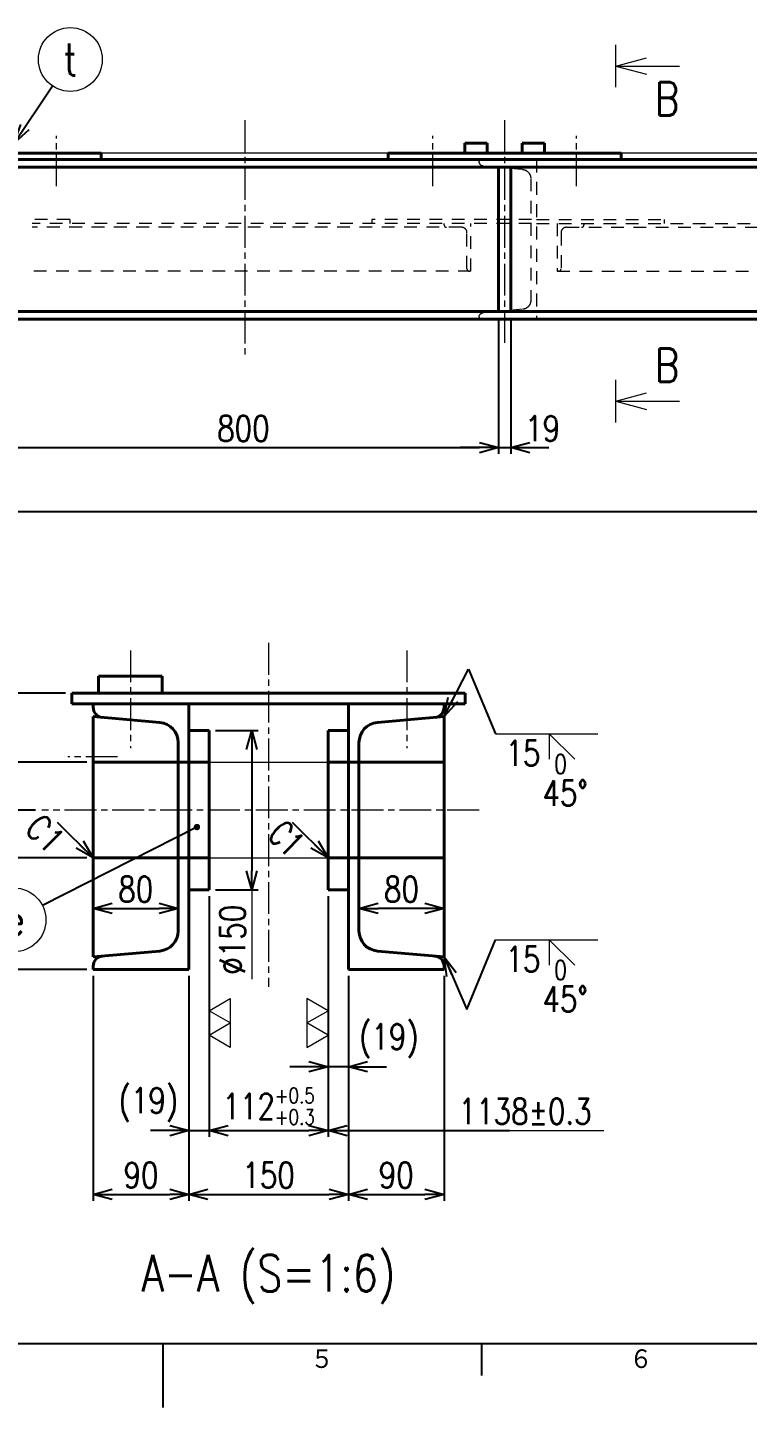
# Model space of a CAD drawing. Header units: millimetres. Extents: x 0 to 8410, y 0 to 5940.
# Drawn here: x 1888 to 3016, y 50 to 2213 of the extents above; entities that cross this region are included whole.
import ezdxf
from ezdxf.enums import TextEntityAlignment as Align

# ---------------------------------------------------------------- set-up
doc = ezdxf.new("R2010")
doc.units = ezdxf.units.MM
doc.header["$LTSCALE"] = 10
doc.linetypes.add('GEN7A', pattern=[7.5, 5, -0.75, 1, -0.75])
doc.linetypes.add('HIDDEN2', pattern=[3.5, 2, -1.5])
doc.layers.get('0').update_dxf_attribs({"lineweight": 20})
doc.layers.get('DEFPOINTS').update_dxf_attribs({"color": 253})
for name, color, linetype, lineweight in [('2', 5, 'Continuous', 40), ('3A', 6, 'HIDDEN2', 20), ('4', 3, 'Continuous', 13), ('5', 3, 'Continuous', 13), ('6', 7, 'Continuous', 50), ('7A', 4, 'GEN7A', 13), ('8', 1, 'Continuous', 13)]:
    doc.layers.add(name, color=color, linetype=linetype, lineweight=lineweight)
doc.layers.add('RAHM2', color=1, linetype='Continuous')
doc.styles.add('DIMENSION', font='romans.shx', dxfattribs={"width": 0.8, "bigfont": 'extfont2.shx'})
doc.styles.get("Standard").update_dxf_attribs({"font": 'romans.shx', "width": 0.8, "bigfont": 'extfont2.shx'})
doc.dimstyles.new('GEN-ISO$0', dxfattribs={"dimscale": 10, "dimtxt": 4, "dimasz": 3, "dimexe": 1, "dimexo": 1, "dimgap": 1, "dimtad": 3, "dimrnd": 0.01, "dimdsep": 46, "dimtxsty": 'Standard', "dimblk": 'OPEN30', "dimcen": 0, "dimclrt": 7, "dimazin": 2, "dimtp": 0.1, "dimtm": 0.1, "dimtfac": 0.6, "dimtmove": 2, "dimatfit": 3, "dimldrblk": 'OPEN30', "dimfxl": 1, "dimarcsym": 0})
doc.dimstyles.new('GEN-ISO$7', dxfattribs={"dimscale": 10, "dimtxt": 4, "dimasz": 3, "dimexe": 1, "dimexo": 1, "dimgap": 1, "dimtad": 3, "dimrnd": 0.01, "dimdsep": 46, "dimtxsty": 'Standard', "dimblk": 'OPEN30', "dimcen": 0, "dimclrt": 7, "dimazin": 2, "dimtp": 0.1, "dimtm": 0.1, "dimtfac": 0.6, "dimtmove": 2, "dimatfit": 3, "dimldrblk": 'OPEN30', "dimfxl": 1, "dimarcsym": 0})

# ---------------------------------------------------------------- blocks, each defined once
blk = doc.blocks.new('1A1ブヒン')
at = {"layer": 'RAHM2', "color": 5, "linetype": 'Continuous'}
for p, q in [((25, 15), (826, 15)), ((210, 5), (210, 15)), ((260, 10), (260, 15))]:
    blk.add_line(p, q, dxfattribs=at)
for s, p in [('５', (233.1, 10.87)), ('６', (283.1, 10.87))]:
    blk.add_text(s, height=3.31, dxfattribs=at).set_placement(p)
at = {"layer": 'RAHM2', "color": 5, "linetype": 'Continuous', "width": 0.7}
for tag, p in [('HEADER3', (35, 566.01)), ('HEADER4', (54.75, 566)), ('HEADER15', (74.49, 566)), ('HEADER16', (94.43, 566))]:
    blk.add_attdef(tag, text='', height=6, dxfattribs=at).set_placement(p, align=Align.MIDDLE)
at = {"layer": 'RAHM2', "color": 7, "linetype": 'Continuous'}
blk.add_attdef('HEADER5', text='', height=2.5, dxfattribs=at).set_placement((63.69, 559.1), align=Align.BOTTOM_RIGHT)
for tag, height, width, p in [('HEADER25', 3.2, 0.63, (772.91, 86.65)), ('HEADER23', 3.33, 0.8, (797.4, 86.46)), ('HEADER24', 3.5, 0.8, (818.57, 86.49)), ('HEADER22', 3.2, 0.63, (772.91, 79.65)), ('HEADER20', 3.33, 0.8, (797.4, 79.46)), ('HEADER21', 3.5, 0.8, (818.57, 79.49)), ('HEADER19', 3.2, 0.63, (772.91, 72.65)), ('HEADER17', 3.33, 0.8, (797.4, 72.46)), ('HEADER18', 3.5, 0.8, (818.57, 72.49)), ('HEADER11', 3.2, 0.63, (772.91, 65.65)), ('HEADER9', 3.33, 0.8, (797.4, 65.46)), ('HEADER10', 3.5, 0.8, (818.57, 65.49)), ('HEADER7', 3.31, 0.8, (590.63, 48.21)), ('HEADER1', 5, 0.9, (775.12, 45.15)), ('GEN-TITLE-SCA', 4, 0.85, (677.79, 40.85)), ('HEADER2', 6, 0.9, (774.89, 36.68)), ('HEADER14', 3.31, 0.8, (590.63, 36.29))]:
    blk.add_attdef(tag, text='', height=height, dxfattribs=dict(at, width=width)).set_placement(p, align=Align.MIDDLE)
for tag, p in [('HEADER27', (648.45, 41.09)), ('HEADER26', (663.07, 41.09))]:
    blk.add_attdef(tag, text='', height=4, dxfattribs=at).set_placement(p, align=Align.MIDDLE)
at = {"layer": 'RAHM2', "color": 7, "linetype": 'Continuous', "width": 0.7}
blk.add_attdef('GEN-TITLE-DAT', text='', height=3.5, dxfattribs=at).set_placement((700.02, 39.1), align=Align.CENTER)
at = {"layer": 'RAHM2', "color": 5, "linetype": 'Continuous'}
blk.add_attdef('HEADER6', text='', height=5.8, dxfattribs=at).set_placement((623.09, 17.9), align=Align.BOTTOM_RIGHT)
at = {"layer": 'RAHM2', "color": 5, "linetype": 'Continuous', "style": 'DIMENSION', "width": 1.2}
for tag, p in [('HEADER13', (629.56, 16.75)), ('HEADER12', (663.26, 16.72)), ('GEN-TITLE-DWG', (732.79, 16.74))]:
    blk.add_attdef(tag, text='', height=7.02, dxfattribs=at).set_placement(p, align=Align.BOTTOM_LEFT)
at = {"layer": 'RAHM2', "color": 5, "linetype": 'Continuous', "style": 'DIMENSION'}
blk.add_attdef('HEADER8', text='', height=7.02, dxfattribs=at).set_placement((824.55, 16.71), align=Align.BOTTOM_RIGHT)
blk = doc.blocks.new('_Open30')
at = {"color": 0, "linetype": 'ByBlock', "lineweight": -2}
for p, q in [((-1, 0.268), (0, 0)), ((0, 0), (-1, -0.268)), ((0, 0), (-1, 0))]:
    blk.add_line(p, q, dxfattribs=at)
blk = doc.blocks.new('_DotBlank')
at = {"color": 0, "linetype": 'ByBlock', "lineweight": -2}
blk.add_line((-0.5, 0), (-1, 0), dxfattribs=at)
blk.add_circle((0, 0), 0.5, dxfattribs=at)
blk = doc.blocks.new('*D179')
at = {"layer": '5', "color": 0, "lineweight": -2, "transparency": 16777216}
for p, q in [((1413, 1686.9), (1413, 1444.6)), ((5488, 1686.9), (5488, 1444.6)), ((1443, 1454.6), (5458, 1454.6))]:
    blk.add_line(p, q, dxfattribs=at)
at = {"layer": 'DEFPOINTS', "color": 0, "transparency": 16777216}
for p in [(1413, 1696.9), (5488, 1696.9), (5488, 1454.6)]:
    blk.add_point(p, dxfattribs=at)
at = {"layer": '5', "color": 0, "lineweight": -2, "transparency": 16777216, "xscale": 30, "yscale": 30, "zscale": 30, "rotation": 180}
blk.add_blockref('_Open30', (1413, 1454.6), dxfattribs=at)
at = {"layer": '5', "color": 0, "lineweight": -2, "transparency": 16777216, "xscale": 30, "yscale": 30, "zscale": 30}
blk.add_blockref('_DotBlank', (5488, 1454.6), dxfattribs=at)
blk = doc.blocks.new('*D182')
at = {"layer": '5', "color": 0, "lineweight": -2, "transparency": 16777216}
for p, q in [((1826, 1758), (1826, 1544.6)), ((2626, 1758), (2626, 1544.6)), ((1856, 1554.6), (2596, 1554.6))]:
    blk.add_line(p, q, dxfattribs=at)
at = {"layer": 'DEFPOINTS', "color": 0, "transparency": 16777216}
for p in [(1826, 1768), (2626, 1768), (2626, 1554.6)]:
    blk.add_point(p, dxfattribs=at)
at = {"layer": '5', "color": 0, "lineweight": -2, "transparency": 16777216, "xscale": 30, "yscale": 30, "zscale": 30, "rotation": 180}
blk.add_blockref('_Open30', (1826, 1554.6), dxfattribs=at)
at = {"layer": '5', "color": 0, "lineweight": -2, "transparency": 16777216, "xscale": 30, "yscale": 30, "zscale": 30}
blk.add_blockref('_Open30', (2626, 1554.6), dxfattribs=at)
at = {"layer": '5', "color": 7, "transparency": 16777216, "insert": (2226, 1584.6), "char_height": 40, "attachment_point": 5}
blk.add_mtext('800', dxfattribs=at)
blk = doc.blocks.new('*D184')
at = {"layer": '5', "color": 0, "lineweight": -2, "transparency": 16777216}
for p, q in [((2626, 1758), (2626, 1544.6)), ((2645, 1758), (2645, 1544.6)), ((2596, 1554.6), (2566, 1554.6)), ((2626, 1554.6), (2645, 1554.6)), ((2675, 1554.6), (2705, 1554.6))]:
    blk.add_line(p, q, dxfattribs=at)
at = {"layer": 'DEFPOINTS', "color": 0, "transparency": 16777216}
for p in [(2626, 1768), (2645, 1768), (2645, 1554.6)]:
    blk.add_point(p, dxfattribs=at)
at = {"layer": '5', "color": 0, "lineweight": -2, "transparency": 16777216, "xscale": 30, "yscale": 30, "zscale": 30}
blk.add_blockref('_Open30', (2626, 1554.6), dxfattribs=at)
at = {"layer": '5', "color": 0, "lineweight": -2, "transparency": 16777216, "xscale": 30, "yscale": 30, "zscale": 30, "rotation": 180}
blk.add_blockref('_Open30', (2645, 1554.6), dxfattribs=at)
at = {"layer": '5', "color": 7, "transparency": 16777216, "insert": (2695, 1584.6), "char_height": 40, "attachment_point": 5}
blk.add_mtext('19', dxfattribs=at)
blk = doc.blocks.new('SEC')
at = {"layer": '8'}
for p, q in [((0, 0), (0, 10)), ((0, 0), (-1.29, 4.83)), ((0, 0), (1.29, 4.83)), ((-3.33, 0), (3.33, 0))]:
    blk.add_line(p, q, dxfattribs=at)
blk = doc.blocks.new('GENBALLOON1')
blk.add_circle((0, 0), 5)
at = {"flags": 1}
blk.add_attdef('GEN_PARENT', text='', height=2.5, dxfattribs=at).set_placement((0, 0), align=Align.MIDDLE)
blk.add_attdef('REF_NO', text='', height=3.5).set_placement((0, 0), align=Align.MIDDLE)
at = {"color": 7, "flags": 1}
for tag, p in [('5GENINF', (6.43, 0.96)), ('6GENINF', (6.43, 0.63)), ('7GENINF', (6.43, 0.3)), ('8GENINF', (6.43, -0.04)), ('9GENINF', (6.43, -0.37)), ('3GENINF', (6.43, -2.34)), ('10GENINF', (6.43, -0.7)), ('11GENINF', (6.43, -1)), ('12GENINF', (6.43, -1.34)), ('13GENINF', (6.43, -1.67)), ('14GENINF', (6.43, -2)), ('4GENINF', (6.43, -2.67)), ('15GENINF', (6.43, -3)), ('16GENINF', (6.43, -3.34)), ('17GENINF', (6.43, -3.7)), ('18GENINF', (6.43, -4.04)), ('19GENINF', (6.43, -4.37)), ('20GENINF', (6.43, -4.7)), ('21GENINF', (6.43, -5.04)), ('22GENINF', (6.43, -5.37))]:
    blk.add_attdef(tag, p, '', height=0.2, dxfattribs=at)
blk = doc.blocks.new('*D50')
at = {"layer": '5', "color": 0, "lineweight": -2, "transparency": 16777216}
for p, q in [((1947.2, 1169.6), (1652.6, 1169.6)), ((1662.6, 1139.6), (1662.6, 1016.3)), ((1900.3, 986.3), (1652.6, 986.3))]:
    blk.add_line(p, q, dxfattribs=at)
at = {"layer": 'DEFPOINTS', "color": 0, "transparency": 16777216}
for p in [(1957.2, 1169.6), (1662.6, 986.3), (1910.3, 986.3)]:
    blk.add_point(p, dxfattribs=at)
at = {"layer": '5', "color": 0, "lineweight": -2, "transparency": 16777216, "xscale": 30, "yscale": 30, "zscale": 30}
for p, rotation in [((1662.6, 1169.6), 90), ((1662.6, 986.3), 270)]:
    blk.add_blockref('_Open30', p, dxfattribs=dict(at, rotation=rotation))
at = {"layer": '5', "color": 7, "transparency": 16777216, "insert": (1632.6, 1113.1), "char_height": 40, "attachment_point": 5, "rotation": 90}
blk.add_mtext('\\A1;110±0.2', dxfattribs=at)
blk = doc.blocks.new('*D51')
at = {"layer": '5', "color": 0, "lineweight": -2, "transparency": 16777216}
for p, q in [((1900.3, 986.3), (1652.6, 986.3)), ((1662.6, 956.3), (1662.6, 766.3)), ((1980.5, 736.3), (1652.6, 736.3))]:
    blk.add_line(p, q, dxfattribs=at)
at = {"layer": 'DEFPOINTS', "color": 0, "transparency": 16777216}
for p in [(1910.3, 986.3), (1662.6, 736.3), (1990.5, 736.3)]:
    blk.add_point(p, dxfattribs=at)
at = {"layer": '5', "color": 0, "lineweight": -2, "transparency": 16777216, "xscale": 30, "yscale": 30, "zscale": 30}
for p, rotation in [((1662.6, 986.3), 90), ((1662.6, 736.3), 270)]:
    blk.add_blockref('_Open30', p, dxfattribs=dict(at, rotation=rotation))
at = {"layer": '5', "color": 7, "transparency": 16777216, "insert": (1622.1, 861.3), "char_height": 40, "attachment_point": 5, "rotation": 90}
blk.add_mtext('(150)', dxfattribs=at)
blk = doc.blocks.new('*D52')
at = {"layer": '5', "color": 0, "lineweight": -2, "transparency": 16777216}
for p, q in [((1762.6, 1425), (1762.6, 1061.3)), ((1980.5, 1061.3), (1752.6, 1061.3)), ((1762.6, 1031.3), (1762.6, 941.3)), ((1980.5, 911.3), (1752.6, 911.3))]:
    blk.add_line(p, q, dxfattribs=at)
at = {"layer": 'DEFPOINTS', "color": 0, "transparency": 16777216}
for p in [(1990.5, 1061.3), (1762.6, 911.3), (1990.5, 911.3)]:
    blk.add_point(p, dxfattribs=at)
at = {"layer": '5', "color": 0, "lineweight": -2, "transparency": 16777216, "xscale": 30, "yscale": 30, "zscale": 30}
for p, rotation in [((1762.6, 1061.3), 90), ((1762.6, 911.3), 270)]:
    blk.add_blockref('_Open30', p, dxfattribs=dict(at, rotation=rotation))
at = {"layer": '5', "color": 7, "transparency": 16777216, "insert": (1724.6, 1305.9), "char_height": 40, "attachment_point": 5, "rotation": 90}
blk.add_mtext('\\A1;90{\\H24.000000;\\S+0.035^  0;}H7', dxfattribs=at)
blk = doc.blocks.new('*D53')
at = {"layer": '5', "color": 0, "lineweight": -2, "transparency": 16777216}
for p, q in [((2172.2, 851.3), (2172.2, 474)), ((2358.8, 851.3), (2358.8, 474)), ((2202.2, 484), (2328.8, 484))]:
    blk.add_line(p, q, dxfattribs=at)
at = {"layer": 'DEFPOINTS', "color": 0, "transparency": 16777216}
for p in [(2172.2, 861.3), (2358.8, 861.3), (2358.8, 484)]:
    blk.add_point(p, dxfattribs=at)
at = {"layer": '5', "color": 0, "lineweight": -2, "transparency": 16777216, "xscale": 30, "yscale": 30, "zscale": 30, "rotation": 180}
blk.add_blockref('_Open30', (2172.2, 484), dxfattribs=at)
at = {"layer": '5', "color": 0, "lineweight": -2, "transparency": 16777216, "xscale": 30, "yscale": 30, "zscale": 30}
blk.add_blockref('_Open30', (2358.8, 484), dxfattribs=at)
at = {"layer": '5', "color": 7, "transparency": 16777216, "insert": (2265.5, 522), "char_height": 40, "attachment_point": 5}
blk.add_mtext('\\A1;112{\\H24.000000;\\S+0.5^ +0.3;}', dxfattribs=at)
blk = doc.blocks.new('*D54')
at = {"layer": '5', "color": 0, "lineweight": -2, "transparency": 16777216}
for p, q in [((2140.5, 726.3), (2140.5, 374)), ((2390.5, 726.3), (2390.5, 374)), ((2170.5, 384), (2360.5, 384))]:
    blk.add_line(p, q, dxfattribs=at)
at = {"layer": 'DEFPOINTS', "color": 0, "transparency": 16777216}
for p in [(2140.5, 736.3), (2390.5, 736.3), (2390.5, 384)]:
    blk.add_point(p, dxfattribs=at)
at = {"layer": '5', "color": 0, "lineweight": -2, "transparency": 16777216, "xscale": 30, "yscale": 30, "zscale": 30, "rotation": 180}
blk.add_blockref('_Open30', (2140.5, 384), dxfattribs=at)
at = {"layer": '5', "color": 0, "lineweight": -2, "transparency": 16777216, "xscale": 30, "yscale": 30, "zscale": 30}
blk.add_blockref('_Open30', (2390.5, 384), dxfattribs=at)
at = {"layer": '5', "color": 7, "transparency": 16777216, "insert": (2265.5, 414), "char_height": 40, "attachment_point": 5}
blk.add_mtext('150', dxfattribs=at)
blk = doc.blocks.new('*D55')
at = {"layer": '5', "color": 0, "lineweight": -2, "transparency": 16777216}
for p, q in [((1990.5, 726.3), (1990.5, 374)), ((2140.5, 726.3), (2140.5, 374)), ((2020.5, 384), (2110.5, 384))]:
    blk.add_line(p, q, dxfattribs=at)
at = {"layer": 'DEFPOINTS', "color": 0, "transparency": 16777216}
for p in [(1990.5, 736.3), (2140.5, 736.3), (2140.5, 384)]:
    blk.add_point(p, dxfattribs=at)
at = {"layer": '5', "color": 0, "lineweight": -2, "transparency": 16777216, "xscale": 30, "yscale": 30, "zscale": 30, "rotation": 180}
blk.add_blockref('_Open30', (1990.5, 384), dxfattribs=at)
at = {"layer": '5', "color": 0, "lineweight": -2, "transparency": 16777216, "xscale": 30, "yscale": 30, "zscale": 30}
blk.add_blockref('_Open30', (2140.5, 384), dxfattribs=at)
at = {"layer": '5', "color": 7, "transparency": 16777216, "insert": (2065.5, 414), "char_height": 40, "attachment_point": 5}
blk.add_mtext('90', dxfattribs=at)
blk = doc.blocks.new('*D56')
at = {"layer": '5', "color": 0, "lineweight": -2, "transparency": 16777216}
for p, q in [((2390.5, 726.3), (2390.5, 374)), ((2540.5, 726.3), (2540.5, 374)), ((2420.5, 384), (2510.5, 384))]:
    blk.add_line(p, q, dxfattribs=at)
at = {"layer": 'DEFPOINTS', "color": 0, "transparency": 16777216}
for p in [(2390.5, 736.3), (2540.5, 736.3), (2540.5, 384)]:
    blk.add_point(p, dxfattribs=at)
at = {"layer": '5', "color": 0, "lineweight": -2, "transparency": 16777216, "xscale": 30, "yscale": 30, "zscale": 30, "rotation": 180}
blk.add_blockref('_Open30', (2390.5, 384), dxfattribs=at)
at = {"layer": '5', "color": 0, "lineweight": -2, "transparency": 16777216, "xscale": 30, "yscale": 30, "zscale": 30}
blk.add_blockref('_Open30', (2540.5, 384), dxfattribs=at)
at = {"layer": '5', "color": 7, "transparency": 16777216, "insert": (2465.5, 414), "char_height": 40, "attachment_point": 5}
blk.add_mtext('90', dxfattribs=at)
blk = doc.blocks.new('*D57')
at = {"layer": '5', "color": 0, "lineweight": -2, "transparency": 16777216}
for p, q in [((2172.2, 851.3), (2172.2, 474)), ((2140.5, 726.3), (2140.5, 474)), ((2110.5, 484), (2080.5, 484)), ((2140.5, 484), (2172.2, 484)), ((2202.2, 484), (2232.2, 484))]:
    blk.add_line(p, q, dxfattribs=at)
at = {"layer": 'DEFPOINTS', "color": 0, "transparency": 16777216}
for p in [(2172.2, 861.3), (2140.5, 736.3), (2172.2, 484)]:
    blk.add_point(p, dxfattribs=at)
at = {"layer": '5', "color": 0, "lineweight": -2, "transparency": 16777216, "xscale": 30, "yscale": 30, "zscale": 30}
blk.add_blockref('_Open30', (2140.5, 484), dxfattribs=at)
at = {"layer": '5', "color": 0, "lineweight": -2, "transparency": 16777216, "xscale": 30, "yscale": 30, "zscale": 30, "rotation": 180}
blk.add_blockref('_Open30', (2172.2, 484), dxfattribs=at)
at = {"layer": '5', "color": 7, "transparency": 16777216, "insert": (2077, 524.5), "char_height": 40, "attachment_point": 5}
blk.add_mtext('(19)', dxfattribs=at)
blk = doc.blocks.new('*D58')
at = {"layer": '5', "color": 0, "lineweight": -2, "transparency": 16777216}
for p, q in [((2358.8, 851.3), (2358.8, 574)), ((2390.5, 726.3), (2390.5, 574)), ((2328.8, 584), (2298.8, 584)), ((2390.5, 584), (2358.8, 584)), ((2420.5, 584), (2450.5, 584))]:
    blk.add_line(p, q, dxfattribs=at)
at = {"layer": 'DEFPOINTS', "color": 0, "transparency": 16777216}
for p in [(2358.8, 861.3), (2390.5, 736.3), (2358.8, 584)]:
    blk.add_point(p, dxfattribs=at)
at = {"layer": '5', "color": 0, "lineweight": -2, "transparency": 16777216, "xscale": 30, "yscale": 30, "zscale": 30}
blk.add_blockref('_Open30', (2358.8, 584), dxfattribs=at)
at = {"layer": '5', "color": 0, "lineweight": -2, "transparency": 16777216, "xscale": 30, "yscale": 30, "zscale": 30, "rotation": 180}
blk.add_blockref('_Open30', (2390.5, 584), dxfattribs=at)
at = {"layer": '5', "color": 7, "transparency": 16777216, "insert": (2454, 624.5), "char_height": 40, "attachment_point": 5}
blk.add_mtext('(19)', dxfattribs=at)
blk = doc.blocks.new('*D59')
at = {"layer": '5', "color": 0, "lineweight": -2, "transparency": 16777216}
for p, q in [((2358.8, 851.3), (2358.8, 474)), ((2388.8, 484), (2643.3, 484))]:
    blk.add_line(p, q, dxfattribs=at)
at = {"layer": 'DEFPOINTS', "color": 0, "transparency": 16777216}
for p in [(2358.8, 861.3), (2643.3, 709.4), (2643.3, 484)]:
    blk.add_point(p, dxfattribs=at)
at = {"layer": '5', "color": 0, "lineweight": -2, "transparency": 16777216, "xscale": 30, "yscale": 30, "zscale": 30, "rotation": 180}
blk.add_blockref('_Open30', (2358.8, 484), dxfattribs=at)
at = {"layer": '5', "color": 7, "transparency": 16777216, "insert": (2667.6, 514), "char_height": 40, "attachment_point": 5}
blk.add_mtext('1138±0.3', dxfattribs=at)
blk = doc.blocks.new('SIAGE1')
at = {"layer": '8', "ltscale": 10}
blk.add_lwpolyline([(0, 0), (-1.92, 3.33), (1.92, 3.33), (0, 0)], dxfattribs=at)
blk = doc.blocks.new('*D60')
at = {"layer": '5', "color": 0, "lineweight": -2, "transparency": 16777216}
for p, q in [((2182.2, 1111.3), (2249, 1111.3)), ((2239, 1081.3), (2239, 891.3)), ((2182.2, 861.3), (2249, 861.3))]:
    blk.add_line(p, q, dxfattribs=at)
at = {"layer": 'DEFPOINTS', "color": 0, "transparency": 16777216}
for p in [(2172.2, 1111.3), (2172.2, 861.3), (2239, 861.3)]:
    blk.add_point(p, dxfattribs=at)
at = {"layer": '5', "color": 0, "lineweight": -2, "transparency": 16777216, "xscale": 30, "yscale": 30, "zscale": 30}
for p, rotation in [((2239, 1111.3), 90), ((2239, 861.3), 270)]:
    blk.add_blockref('_Open30', p, dxfattribs=dict(at, rotation=rotation))
at = {"layer": '5', "color": 7, "transparency": 16777216, "insert": (2209, 783.1), "char_height": 40, "attachment_point": 5, "rotation": 90}
blk.add_mtext('%%c150', dxfattribs=at)
blk = doc.blocks.new('*D61')
at = {"layer": '5', "color": 0, "lineweight": -2, "transparency": 16777216}
blk.add_line((2020.5, 832.3), (2093.8, 832.3), dxfattribs=at)
at = {"layer": 'DEFPOINTS', "color": 0, "transparency": 16777216}
for p in [(1990.5, 974.3), (2123.8, 933.6), (2123.8, 832.3)]:
    blk.add_point(p, dxfattribs=at)
at = {"layer": '5', "color": 0, "lineweight": -2, "transparency": 16777216, "xscale": 30, "yscale": 30, "zscale": 30, "rotation": 180}
blk.add_blockref('_Open30', (1990.5, 832.3), dxfattribs=at)
at = {"layer": '5', "color": 0, "lineweight": -2, "transparency": 16777216, "xscale": 30, "yscale": 30, "zscale": 30}
blk.add_blockref('_Open30', (2123.8, 832.3), dxfattribs=at)
at = {"layer": '5', "color": 7, "transparency": 16777216, "insert": (2057.2, 862.3), "char_height": 40, "attachment_point": 5}
blk.add_mtext('80', dxfattribs=at)
blk = doc.blocks.new('*D62')
at = {"layer": '5', "color": 0, "lineweight": -2, "transparency": 16777216}
blk.add_line((2510.5, 832.3), (2437.2, 832.3), dxfattribs=at)
at = {"layer": 'DEFPOINTS', "color": 0, "transparency": 16777216}
for p in [(2540.5, 974.3), (2407.2, 933.6), (2407.2, 832.3)]:
    blk.add_point(p, dxfattribs=at)
at = {"layer": '5', "color": 0, "lineweight": -2, "transparency": 16777216, "xscale": 30, "yscale": 30, "zscale": 30, "rotation": 180}
blk.add_blockref('_Open30', (2407.2, 832.3), dxfattribs=at)
at = {"layer": '5', "color": 0, "lineweight": -2, "transparency": 16777216, "xscale": 30, "yscale": 30, "zscale": 30}
blk.add_blockref('_Open30', (2540.5, 832.3), dxfattribs=at)
at = {"layer": '5', "color": 7, "transparency": 16777216, "insert": (2473.8, 862.3), "char_height": 40, "attachment_point": 5}
blk.add_mtext('80', dxfattribs=at)
blk = doc.blocks.new('C250x90x9x13')
for p, q in [((0, 250), (90, 250)), ((0, 250), (0, 0)), ((21.7798, 234.57477), (83.61011, 239.98425)), ((90, 250), (90, 246.95758)), ((9, 220.62805), (9, 29.37189)), ((0, 0), (90, 0)), ((21.7798, 15.42517), (83.61005, 10.01575)), ((90, 3.04236), (90, 0))]:
    blk.add_line(p, q)
for centre, radius, start, end in [((83, 246.95758), 7, 274.99994, 0), ((23, 220.62805), 14, 95.000063, 180.00002), ((23, 29.37189), 14, 180.00002, 264.99997), ((83, 3.04236), 7, 0, 85.000065)]:
    blk.add_arc(centre, radius, start, end)

msp = doc.modelspace()

# ---------------------------------------------------------------- linework, layer by layer
at = {"layer": '2'}
for p, q in [((1638.0324, 2015.9761), (2003.0324, 2015.9761)), ((2003.0324, 2015.9761), (2003.0324, 2005.9761)), ((2453.0324, 2005.9761), (2453.0324, 2015.9761)), ((2453.0324, 2015.9761), (2818.0324, 2015.9761)), ((2573.0324, 2015.9761), (2573.0324, 2031.9761)), ((2573.0324, 2031.9761), (2608.0324, 2031.9761)), ((2573.0324, 2015.9761), (2573.0324, 2031.9761)), ((2573.0324, 2031.9761), (2608.0324, 2031.9761)), ((2608.0324, 2031.9761), (2608.0324, 2015.9761)), ((2608.0324, 2031.9761), (2608.0324, 2015.9761)), ((2698.0324, 2031.9761), (2663.0324, 2031.9761)), ((2663.0324, 2031.9761), (2663.0324, 2015.9761)), ((2698.0324, 2015.9761), (2698.0324, 2031.9761)), ((2818.0324, 2015.9761), (2818.0324, 2005.9761)), ((5978.0324, 2005.9761), (963.0324, 2005.9761)), ((5893.7166, 1993.9761), (1051.5199, 1993.9761)), ((2626.0324, 1993.9761), (2626.0324, 1767.9761)), ((2650.0324, 1993.9761), (2631.0324, 1993.9761)), ((2645.0324, 1993.9761), (2645.0324, 1767.9761)), ((963.0324, 1755.9761), (5978.0324, 1755.9761)), ((1054.1272, 1767.9761), (5780.631, 1767.9761)), ((2631.0324, 1767.9761), (2650.0324, 1767.9761)), ((2098.8421, 1196.3075), (1998.8421, 1196.3075)), ((1998.8421, 1196.3075), (1998.8421, 1169.6408)), ((2098.8421, 1169.6408), (2098.8421, 1196.3075)), ((2573.8421, 1169.6408), (1957.1754, 1169.6408)), ((1957.1754, 1169.6408), (1957.1754, 1152.9741)), ((2573.8421, 1152.9741), (2573.8421, 1169.6408)), ((1957.1754, 1152.9741), (2573.8421, 1152.9741)), ((1990.5088, 1152.9741), (1990.5088, 1147.4852)), ((2573.8421, 1152.9741), (1990.5088, 1152.9741)), ((2140.5088, 1152.9741), (2140.5088, 736.3075)), ((2390.5088, 1152.9741), (2390.5088, 736.3075)), ((2540.5088, 1152.9741), (2540.5088, 1147.4852)), ((1990.5088, 1132.9715), (2094.931, 1123.8408)), ((1990.5088, 1132.9715), (1990.5088, 756.3101)), ((2540.5088, 1132.9715), (2436.0865, 1123.8408)), ((2540.5088, 1132.9715), (2540.5088, 756.3101)), ((2172.1754, 1111.3075), (2140.5088, 1111.3075)), ((2172.1754, 861.3075), (2172.1754, 1111.3075)), ((2358.8421, 861.3075), (2358.8421, 1111.3075)), ((2358.8421, 1111.3075), (2390.5088, 1111.3075)), ((2123.8421, 1092.2964), (2123.8421, 796.9852)), ((2407.1754, 1092.2964), (2407.1754, 796.9852)), ((2172.1754, 1061.3075), (1990.5088, 1061.3075)), ((2358.8421, 1061.3075), (2540.5088, 1061.3075)), ((2172.1754, 911.3075), (1990.5088, 911.3075)), ((2358.8421, 911.3075), (2540.5088, 911.3075)), ((2140.5088, 861.3075), (2172.1754, 861.3075)), ((2390.5088, 861.3075), (2358.8421, 861.3075)), ((2094.931, 765.4408), (1990.5088, 756.3101)), ((2436.0865, 765.4408), (2540.5088, 756.3101)), ((1990.5088, 741.7964), (1990.5088, 736.3075)), ((1990.5088, 736.3075), (2140.5088, 736.3075)), ((2390.5088, 736.3075), (2540.5088, 736.3075)), ((2540.5088, 741.7964), (2540.5088, 736.3075))]:
    msp.add_line(p, q, dxfattribs=at)
for centre, radius, start, end in [((2006.3421, 1147.4852), 15.8333, 180, 265), ((2524.6754, 1147.4852), 15.8333, 275, 0), ((2092.1754, 1092.2964), 31.6667, 0, 85), ((2438.8421, 1092.2964), 31.6667, 95, 180), ((2092.1754, 796.9852), 31.6667, 275, 0), ((2438.8421, 796.9852), 31.6667, 180, 265), ((2006.3421, 741.7964), 15.8333, 95, 180), ((2524.6754, 741.7964), 15.8333, 0, 85)]:
    msp.add_arc(centre, radius, start, end, dxfattribs=at)
at = {"layer": '3A'}
for p, q in [((1953.7824, 1911.9761), (1894.851, 1911.9761)), ((2677.5324, 1905.9761), (1894.851, 1905.9761)), ((1953.7824, 1911.9761), (1953.7824, 1905.9761)), ((2427.5324, 1911.9761), (2427.5324, 1905.9761)), ((2677.5324, 1911.9761), (2427.5324, 1911.9761)), ((2540.5699, 1903.9761), (2540.5699, 1905.9761)), ((2582.5238, 1830.9761), (2582.5238, 1905.9761)), ((2685.5324, 1911.9761), (2885.5324, 1911.9761)), ((2685.5324, 1905.9761), (3330.5324, 1905.9761)), ((2717.967, 1905.9761), (2717.967, 1830.9761)), ((2759.9209, 1905.9761), (2759.9209, 1903.9761)), ((2885.5324, 1911.9761), (2885.5324, 1905.9761)), ((2568.0238, 1899.9761), (1894.851, 1899.9761)), ((2576.5238, 1834.9761), (2576.5238, 1891.4761)), ((2723.967, 1891.4761), (2723.967, 1834.9761)), ((2732.467, 1899.9761), (3330.5324, 1899.9761)), ((2582.5238, 1830.9761), (1890.1982, 1830.9761)), ((2582.5238, 1830.9761), (2580.5238, 1830.9761)), ((2717.967, 1830.9761), (3330.5324, 1830.9761)), ((2719.967, 1830.9761), (2717.967, 1830.9761))]:
    msp.add_line(p, q, dxfattribs=at)
for centre, radius, start, end in [((2544.5699, 1903.9761), 4, 180, 269.999982), ((2755.9209, 1903.9761), 4, 270, 359.999982), ((2568.0238, 1891.4761), 8.5, 0.00002, 90.00005), ((2732.467, 1891.4761), 8.5, 90.00002, 180.00005), ((2580.5238, 1834.9761), 4, 180, 269.999982), ((2719.967, 1834.9761), 4, 270, 359.999982)]:
    msp.add_arc(centre, radius, start, end, dxfattribs=at)
at = {"layer": '4'}
for p, q in [((2453.0324, 2015.9761), (2003.0324, 2015.9761)), ((3268.0324, 2015.9761), (2818.0324, 2015.9761)), ((2172.1754, 1061.3075), (2358.8421, 1061.3075)), ((2172.1754, 911.3075), (2358.8421, 911.3075))]:
    msp.add_line(p, q, dxfattribs=at)
at = {"layer": '4', "ltscale": 5}
for p, q in [((2621.3786, 1106.1133), (2781.3786, 1106.1133)), ((2621.3786, 783.1684), (2781.3786, 783.1684))]:
    msp.add_line(p, q, dxfattribs=at)
at = {"layer": '5'}
for p, q in [((2239.0432, 861.3075), (2239.0432, 721.5358)), ((2643.3421, 483.9936), (2790.8186, 483.9936))]:
    msp.add_line(p, q, dxfattribs=at)
at = {"layer": '7A'}
for p, q in [((2228.0324, 2067.8058), (2228.0324, 1696.9481)), ((2635.5324, 2067.8058), (2635.5324, 1718.9221)), ((1933.0324, 1964.2713), (1933.0324, 2043.4338)), ((2523.0324, 1964.2713), (2523.0324, 2043.4338)), ((2748.0324, 1964.2713), (2748.0324, 2043.4338)), ((2048.8421, 1236.7895), (2048.8421, 1083.4663)), ((2265.5088, 1248.5353), (2265.5088, 709.3439)), ((2482.1754, 1236.7895), (2482.1754, 1083.4663)), ((2028.8857, 1069.6408), (1950.5088, 1069.6408)), ((2595.4941, 986.3075), (1910.2532, 986.3075))]:
    msp.add_line(p, q, dxfattribs=at)
at = {"layer": '8', "ltscale": 5}
for p, q in [((2705.3785, 1106.1133), (2705.3785, 1066.1133)), ((2705.3785, 1106.1133), (2745.5423, 1065.9496)), ((2705.3785, 783.1684), (2705.3785, 743.1684)), ((2705.3785, 783.1684), (2745.5423, 743.0047))]:
    msp.add_line(p, q, dxfattribs=at)

# ---------------------------------------------------------------- block references
at = {"layer": '2', "xscale": 10, "yscale": 10, "zscale": 10}
msp.add_blockref('1A1ブヒン', (0, 0), dxfattribs=at)
at = {"layer": '3A', "xscale": -1}
msp.add_blockref('C250x90x9x13', (2685.5324, 1755.9761), dxfattribs=at)
at = {"layer": '5'}
ref = msp.add_blockref('GENBALLOON1', (1954.6851, 2163.0061), dxfattribs=dict(at, xscale=10, yscale=10, zscale=10))
ref.add_attrib('REF_NO', 't', dxfattribs={"color": 7, "height": 50, "width": 0.9}).set_placement((1954.6851, 2163.0061), align=Align.MIDDLE_CENTER)
ref = msp.add_blockref('GENBALLOON1', (1866.3486, 814.2217), dxfattribs=dict(at, xscale=10, yscale=10, zscale=10))
ref.add_attrib('REF_NO', 'e', dxfattribs={"color": 7, "height": 50, "width": 0.9}).set_placement((1866.3486, 814.2217), align=Align.MIDDLE_CENTER)
at = {"layer": '8', "yscale": 10, "zscale": 10}
for name, p, xscale, rotation in [('SEC', (2809.6208, 2152.7381), -10, 270), ('SEC', (2809.6208, 1627.4732), -10, 270), ('SIAGE1', (2172.1754, 671.8586), 10, 270), ('SIAGE1', (2358.8421, 671.8586), -10, 90), ('SIAGE1', (2172.1754, 633.4586), 10, 270), ('SIAGE1', (2358.8421, 633.4586), -10, 90)]:
    msp.add_blockref(name, p, dxfattribs=dict(at, xscale=xscale, rotation=rotation))

# ---------------------------------------------------------------- texts
at = {"layer": '6', "width": 0.8}
for s, height, p in [('B', 52.5, (2890.1623, 2075.1872)), ('B', 52.5, (2890.1623, 1657.4583)), ('A-A (S=1:6)', 57.5, (2265.5088, 231.5797))]:
    msp.add_text(s, height=height, dxfattribs=at).set_placement(p, align=Align.CENTER)
at = {"layer": '6', "ltscale": 5, "width": 0.8}
for p in [(2691.6499, 1055.6948), (2691.6499, 732.7499)]:
    msp.add_text('15', height=40, dxfattribs=at).set_placement(p, align=Align.RIGHT)
for s, height, p in [('0', 30, (2712.9786, 1043.5933)), ('45%%D', 40, (2694.7971, 992.9922)), ('0', 30, (2712.9786, 720.6484)), ('45%%D', 40, (2694.7971, 670.0473))]:
    msp.add_text(s, height=height, dxfattribs=at).set_placement(p)
at = {"layer": '6'}
for width, p in [(0.8, (1915.2277, 949.2189)), (0.7, (2293.3744, 941.9048))]:
    msp.add_text('C1', height=40, rotation=315, dxfattribs=dict(at, width=width)).set_placement(p, align=Align.MIDDLE)

# ---------------------------------------------------------------- dimensions: what is measured, and where the dimension line sits
at = {"layer": '5'}
for base, p1, p2, override, picture, middle in [((2626.0324, 1554.591), (1826.0324, 1767.9761), (2626.0324, 1767.9761), {"dimscale": 10, "dimtmove": 1}, '*D182', (2226.0324, 1584.591)), ((2123.8421, 832.3013), (1990.5088, 974.2704), (2123.8421, 933.5953), {"dimscale": 10, "dimlfac": 0.6, "dimse1": 1, "dimse2": 1, "dimtmove": 1}, '*D61', (2057.1754, 862.3013)), ((2358.8421, 483.9936), (2172.1754, 861.3075), (2358.8421, 861.3075), {"dimscale": 10, "dimgap": 1, "dimlfac": 0.6, "dimtol": 1, "dimlim": 0, "dimtp": 0.5, "dimtm": -0.3, "dimtmove": 1, "dimtolj": 1}, '*D53', (2265.5088, 521.9936)), ((2140.5088, 383.9936), (1990.5088, 736.3075), (2140.5088, 736.3075), {"dimscale": 10, "dimlfac": 0.6, "dimtmove": 1}, '*D55', (2065.5088, 413.9936)), ((2390.5088, 383.9936), (2140.5088, 736.3075), (2390.5088, 736.3075), {"dimscale": 10, "dimlfac": 0.6, "dimtmove": 1}, '*D54', (2265.5088, 413.9936)), ((2540.5088, 383.9936), (2390.5088, 736.3075), (2540.5088, 736.3075), {"dimscale": 10, "dimlfac": 0.6, "dimtmove": 1}, '*D56', (2465.5088, 413.9936))]:
    dim = msp.add_linear_dim(base=base, p1=p1, p2=p2, dimstyle='GEN-ISO$0', override=override, dxfattribs=at)
    dim.commit()
    dim.dimension.update_dxf_attribs({"geometry": picture, "text_midpoint": middle})
for base, p1, p2, override, picture, middle in [((2645.0324, 1554.591), (2626.0324, 1767.9761), (2645.0324, 1767.9761), {"dimscale": 10, "dimtmove": 1}, '*D184', (2695.0324, 1554.591)), ((2643.3421, 483.9936), (2358.8421, 861.3075), (2643.3421, 709.4074), {"dimscale": 10, "dimgap": 1, "dimlfac": 4, "dimse2": 1, "dimsd2": 1, "dimtol": 1, "dimlim": 0, "dimtp": 0.3, "dimtm": 0.3, "dimtfac": 1, "dimtmove": 1}, '*D59', (2667.5765, 483.9936))]:
    dim = msp.add_linear_dim(base=base, p1=p1, p2=p2, dimstyle='GEN-ISO$0', override=override, dxfattribs=at)
    dim.commit()
    dim.dimension.update_dxf_attribs({"geometry": picture, "text_midpoint": middle, "dimtype": 160})
for base, p1, p2, text, override, picture, middle in [((5488.0324, 1454.591), (1413.0324, 1696.9481), (5488.0324, 1696.9481), ' ', {"dimscale": 10, "dimblk1": 'Open30', "dimblk2": 'DotBlank', "dimsah": 1, "dimtmove": 1}, '*D179', (1537.9304, 1454.591)), ((2172.1754, 483.9936), (2140.5088, 736.3075), (2172.1754, 861.3075), '(<>)', {"dimscale": 10, "dimlfac": 0.6, "dimtmove": 1}, '*D57', (2076.9823, 483.9936))]:
    dim = msp.add_linear_dim(base=base, p1=p1, p2=p2, text=text, dimstyle='GEN-ISO$0', override=override, dxfattribs=at)
    dim.commit()
    dim.dimension.update_dxf_attribs({"geometry": picture, "text_midpoint": middle, "dimtype": 160})
for base, p1, p2, angle, text, override, picture, middle in [((1762.5806, 911.3075), (1990.5088, 1061.3075), (1990.5088, 911.3075), 90, '<>H7', {"dimscale": 10, "dimgap": 1, "dimlfac": 0.6, "dimtol": 1, "dimlim": 0, "dimtp": 0.035, "dimtm": 0, "dimtdec": 3, "dimtmove": 1, "dimtolj": 1}, '*D52', (1762.5806, 1305.8875)), ((2239.0432, 861.3075), (2172.1754, 1111.3075), (2172.1754, 861.3075), 90, '%%c<>', {"dimscale": 10, "dimlfac": 0.6, "dimtmove": 1}, '*D60', (2239.0432, 783.1123)), ((2358.8421, 583.9936), (2390.5088, 736.3075), (2358.8421, 861.3075), 180, '(<>)', {"dimscale": 10, "dimlfac": 0.6, "dimtmove": 1}, '*D58', (2454.0352, 583.9936))]:
    dim = msp.add_linear_dim(base=base, p1=p1, p2=p2, angle=angle, text=text, dimstyle='GEN-ISO$0', override=override, dxfattribs=at)
    dim.commit()
    dim.dimension.update_dxf_attribs({"geometry": picture, "text_midpoint": middle, "dimtype": 160})
dim = msp.add_linear_dim(base=(1662.5806, 986.3075), p1=(1957.1754, 1169.6408), p2=(1910.2532, 986.3075), angle=90, dimstyle='GEN-ISO$0', override={"dimscale": 10, "dimgap": 1, "dimlfac": 0.6, "dimtol": 1, "dimlim": 0, "dimtp": 0.2, "dimtm": 0.2, "dimtfac": 1, "dimtmove": 1, "dimtolj": 1}, dxfattribs=at)
dim.commit()
dim.dimension.update_dxf_attribs({"geometry": '*D50', "text_midpoint": (1662.5806, 1113.1395), "dimtype": 160})
dim = msp.add_linear_dim(base=(1662.5806, 736.3075), p1=(1910.2532, 986.3075), p2=(1990.5088, 736.3075), angle=90, text='(<>)', dimstyle='GEN-ISO$0', override={"dimscale": 10, "dimlfac": 0.6, "dimtmove": 1}, dxfattribs=at)
dim.commit()
dim.dimension.update_dxf_attribs({"geometry": '*D51', "text_midpoint": (1622.1044, 861.3075)})
dim = msp.add_linear_dim(base=(2407.1754, 832.3013), p1=(2540.5088, 974.2704), p2=(2407.1754, 933.5953), angle=180, dimstyle='GEN-ISO$0', override={"dimscale": 10, "dimlfac": 0.6, "dimse1": 1, "dimse2": 1, "dimtmove": 1}, dxfattribs=at)
dim.commit()
dim.dimension.update_dxf_attribs({"geometry": '*D62', "text_midpoint": (2473.8421, 862.3013)})

# ---------------------------------------------------------------- leaders
for points, override in [([(1866.5984, 2031.9761), (1926.7895, 2121.5111)], {"dimgap": 1, "dimtad": 0, "dimldrblk": 'Open30'}), ([(2540.5088, 1132.9715), (2579.1314, 1207.1102), (2621.3786, 1106.1133)], {"dimgap": 1, "dimtad": 0}), ([(2153.2143, 959.78), (1910.937, 836.8463)], {"dimasz": 4, "dimtad": 0, "dimldrblk": 'DotSmall'}), ([(1990.5088, 911.3075), (1934.7817, 967.0346)], {"dimgap": 1, "dimtad": 0}), ([(2358.8421, 911.3075), (2303.115, 967.0346)], {"dimgap": 1, "dimtad": 0}), ([(2540.5088, 756.3101), (2576.0717, 673.6241), (2621.3786, 783.1684)], {"dimgap": 1, "dimtad": 0})]:
    msp.add_leader(points, dimstyle='GEN-ISO$7', override=override, dxfattribs=at)

doc.saveas('drawing.dxf')
